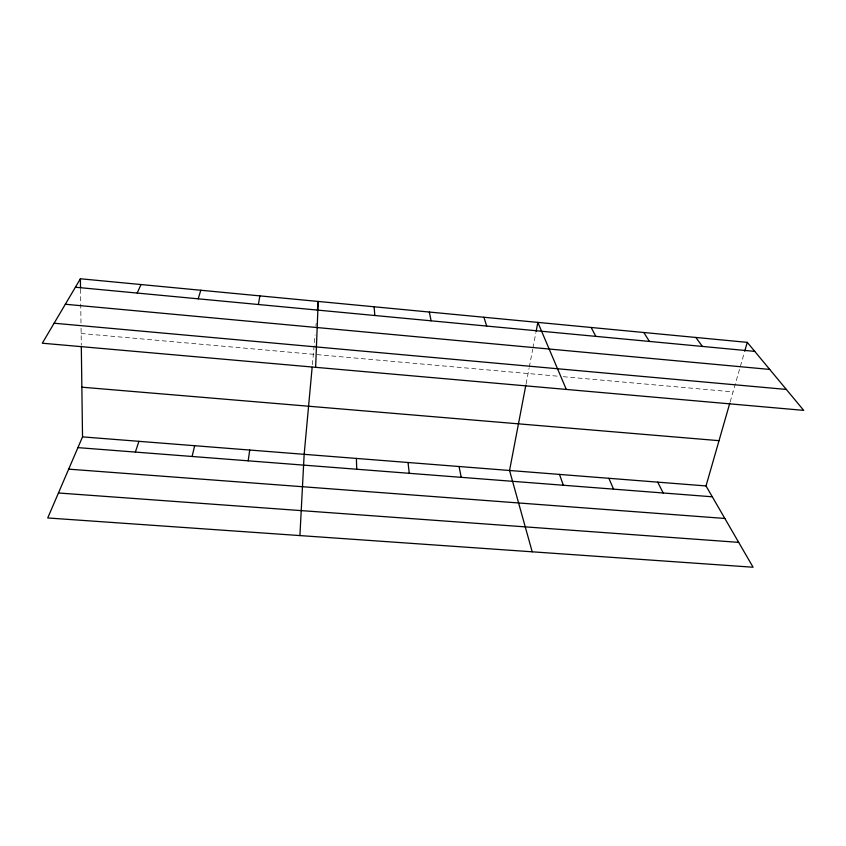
<?xml version="1.0" encoding="UTF-8"?>
<svg xmlns="http://www.w3.org/2000/svg" width="846" height="846" viewBox="0 0 846 846"><rect width="100%" height="100%" fill="white"/><g stroke="black" fill="none" stroke-linecap="round" stroke-linejoin="round"><path stroke-width="0.63" stroke-dasharray="4.23 3.17" d="M312.385 364.679L315.114 334.963M315.949 325.943L316.182 323.362M526.106 383.851L529.046 368.422M529.289 367.143L532.716 349.239M532.959 347.96L535.888 332.626M730.161 401.903L744.353 352.528M81.131 333.493L558.053 376.216M563.256 376.692L733.038 391.899M80.539 289.195L80.994 323.066M81.068 328.28L81.29 345.284"/><path stroke-width="1.27" d="M315.632 367.323L318.191 301.451L317.366 310.471M299.918 535.581L304.158 454.323L312.153 367.28M248.185 460.816L249.729 450.04M258.411 304.507L259.87 295.889M525.852 385.142L509.556 470.482L532.197 551.803M536.131 331.346L537.845 322.389L566.302 389.424M192.116 456.48L194.654 445.715M81.311 346.585L82.527 436.885L47.725 517.964L753.088 567.232L706.019 485.942L729.802 403.151M744.713 351.259L747.272 342.366L80.402 278.768L42.3 343.212L803.7 410.373L747.272 342.366M198.197 298.818L200.809 290.252M135.36 452.081L138.924 441.326M137.2 293.065L140.986 284.542M58.437 492.996L738.685 542.36M68.674 469.149L724.853 518.461M82.527 436.885L706.019 485.942M77.917 447.629L712.3 496.792M81.861 387.193L719.026 440.671M54.112 323.225L786.325 389.435M65.332 304.253L769.723 369.427M75.4 287.228L754.738 351.376M695.835 337.459L702.413 346.426M643.785 332.499L649.442 341.424M591.132 327.476L595.848 336.37M657.712 482.146L663.201 492.985M608.866 478.297L613.551 489.136M559.492 474.416L563.341 485.244M483.912 317.25L486.683 326.059M429.345 312.047L431.1 320.814M459.071 466.516L461.218 477.334M408.015 462.498L409.274 473.305M374.101 306.781L374.831 315.495M356.378 458.437L356.737 469.234M80.402 278.768L80.518 287.883"/></g></svg>
